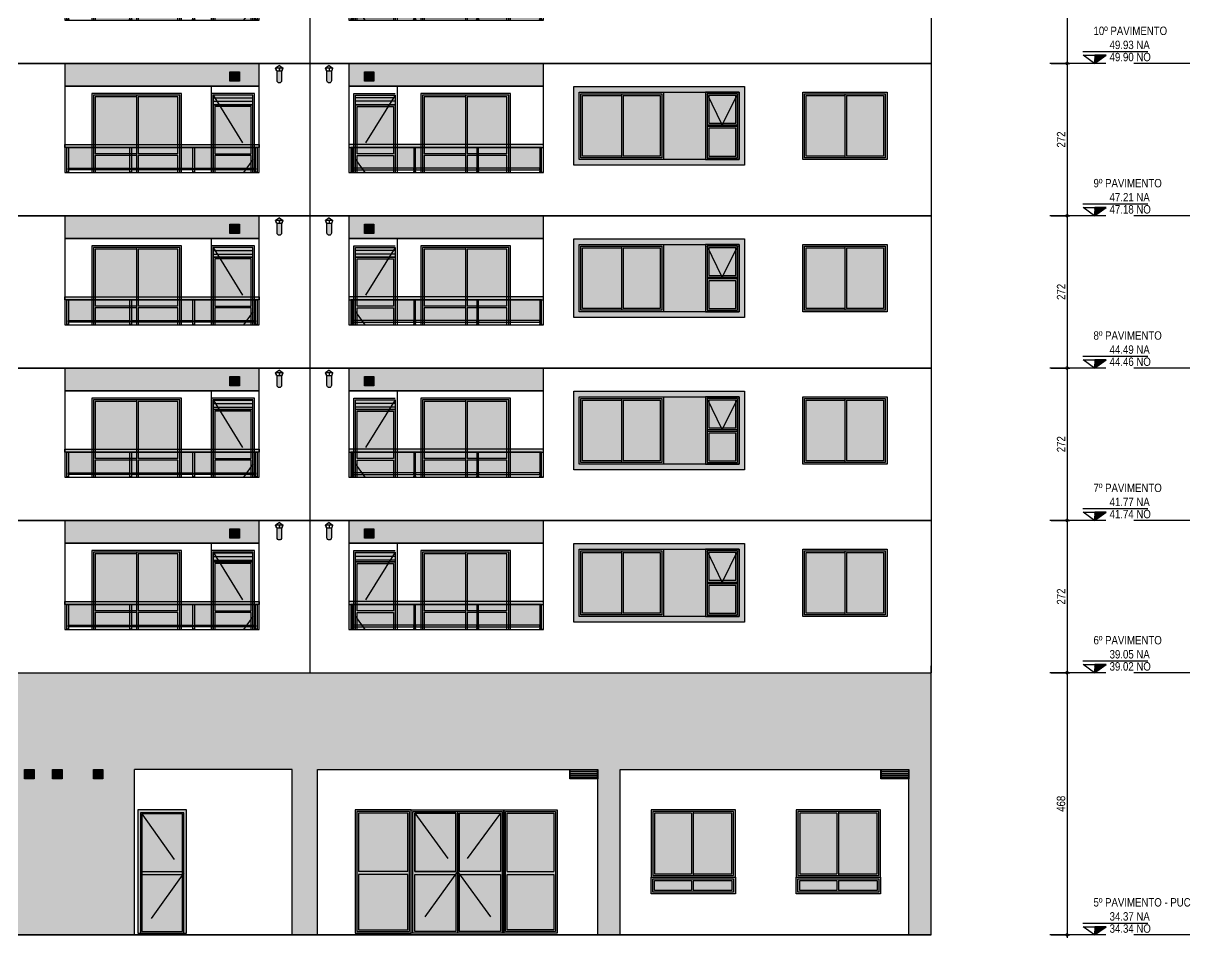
# Model space of a CAD drawing. Header units: metres. Extents: x -8678 to -7768, y 20 to 184.
# Drawn here: x -8295.38 to -8274.55, y 34.29 to 50.61 of the extents above; entities that cross this region are included whole.
import ezdxf
from ezdxf.enums import TextEntityAlignment as Align
from ezdxf.xclip import XClip

# ---------------------------------------------------------------- set-up
doc = ezdxf.new("R2010")
doc.units = ezdxf.units.M
doc.header["$XCLIPFRAME"] = 0
doc.linetypes.add('CTE ELEV$0$DASHEDX2', pattern=[1.5, 1, -0.5])
for name, color, linetype in [('ARQ-DIM EMBASAM', 2, 'Continuous'), ('CTE ELEV$0$ARQ- FRISO', 7, 'Continuous'), ('CTE ELEV$0$ARQ-AUX', 7, 'Continuous'), ('CTE ELEV$0$ARQ-AUX1', 1, 'Continuous'), ('CTE ELEV$0$ARQ-AUX2', 2, 'Continuous'), ('CTE ELEV$0$ARQ-AUX3', 3, 'Continuous'), ('CTE ELEV$0$ARQ-AUX4', 6, 'Continuous'), ('CTE ELEV$0$ARQ-CAX', 1, 'Continuous'), ('CTE ELEV$0$ARQ-DIM', 2, 'Continuous'), ('CTE ELEV$0$ARQ-PRJ', 7, 'CTE ELEV$0$DASHEDX2'), ('CTE ELEV$0$ARQ-SIM', 1, 'Continuous')]:
    doc.layers.add(name, color=color, linetype=linetype)
for name, color, linetype, true_color in [('CTE ELEV$0$COR CASTANHA', 7, 'Continuous', 0x92725d), ('CTE ELEV$0$COR CINZA FECHADO', 7, 'Continuous', 0x56534e), ('CTE ELEV$0$COR-CAIX', 7, 'Continuous', 0x45494e)]:
    doc.layers.add(name, color=color, linetype=linetype, true_color=true_color)
doc.styles.add('CTE ELEV$0$Adesa', font='ARIALN.TTF')
doc.dimstyles.new('CTE ELEV$0$ADESA 1-0050', dxfattribs={"dimtxt": 0.1, "dimasz": 0.1, "dimexe": 0.05, "dimexo": 0.05, "dimgap": 0.03, "dimtad": 1, "dimdec": 1, "dimlfac": 100, "dimzin": 12, "dimtxsty": 'CTE ELEV$0$Adesa', "dimblk": 'CTE ELEV$0$_DotSmall', "dimcen": 1, "dimdle": 0.05, "dimclrd": 1, "dimclre": 1, "dimclrt": 256, "dimazin": 3, "dimtm": 1e-09, "dimtfac": 1, "dimtdec": 1, "dimtmove": 1, "dimatfit": 0, "dimldrblk": 'CTE ELEV$0$_DotSmall', "dimfxl": 0.8, "dimtvp": 2, "dimtolj": 1, "dimtzin": 0, "dimarcsym": 0})

# ---------------------------------------------------------------- blocks, each defined once
blk = doc.blocks.new('CTE ELEV$0$V P DPL 160x220')
at = {"layer": 'CTE ELEV$0$COR CINZA FECHADO', "transparency": 33554687}
h = blk.add_hatch(color=256, dxfattribs=at)
h.dxf.hatch_style = 1
h.paths.add_polyline_path([(0, 2.2), (1.65, 2.2), (1.65, 0), (0, 0)])
h = blk.add_hatch(color=256, dxfattribs=at)
h.dxf.hatch_style = 1
h.paths.add_polyline_path([(0.861, 1.05), (0.855, 1.05), (0.855, 0.03), (1.59, 0.03), (1.59, 0.041)], flags=0)
h.paths.add_polyline_path([(1.59, 1.05), (0.861, 1.05), (1.59, 0.041)], flags=0)
h.paths.add_polyline_path([(1.62, 2.17), (0.825, 2.17), (0.825, 0), (1.62, 0)])
h.paths.add_polyline_path([(1.59, 1.1), (1.59, 2.14), (0.855, 2.14), (0.855, 1.1)], flags=16)
h.paths.add_polyline_path([(1.59, 1.05), (1.59, 0.03), (0.855, 0.03), (0.855, 1.05)], flags=16)
h.paths.add_polyline_path([(0.825, 2.17), (0.03, 2.17), (0.03, 0), (0.825, 0), (0.825, 1.099), (0.824, 1.1), (0.825, 1.101)])
h.paths.add_polyline_path([(0.795, 2.14), (0.06, 2.14), (0.06, 1.1), (0.795, 1.1)], flags=16)
h.paths.add_polyline_path([(0.795, 1.05), (0.795, 0.03), (0.795, 0.03), (0.06, 0.03), (0.06, 1.05)], flags=16)
h = blk.add_hatch(color=254, dxfattribs=at)
h.dxf.hatch_style = 1
h.paths.add_polyline_path([(0.06, 1.1), (0.795, 1.1), (0.795, 2.14), (0.06, 2.14)])
h.paths.add_polyline_path([(0.855, 2.14), (1.59, 2.14), (1.59, 1.1), (0.855, 1.1)])
edge = h.paths.add_edge_path()
edge.add_line((0.795, 1.05), (0.795, 0.03))
edge.add_line((0.855, 1.05), (0.855, 0.03))
h = blk.add_hatch(color=254, dxfattribs=at)
h.dxf.hatch_style = 1
h.paths.add_polyline_path([(0.788, 1.05), (0.06, 1.05), (0.06, 0.042)])
h.paths.add_polyline_path([(0.795, 1.05), (0.788, 1.05), (0.06, 0.042), (0.06, 0.03), (0.795, 0.03)])
h.paths.add_polyline_path([(0.861, 1.05), (0.855, 1.05), (0.855, 0.03), (1.59, 0.03), (1.59, 0.041)])
h.paths.add_polyline_path([(1.59, 1.05), (0.861, 1.05), (1.59, 0.041)], flags=17)
blk.add_line((0.795, 1.1), (0.06, 1.1, 0))
at = {"flags": 128}
for points in [[(0, 2.2), (1.65, 2.2), (1.65, 0), (0, 0), (0, 2.2)], [(0.06, 1.1), (0.06, 2.14), (0.782, 2.14)], [(0.795, 2.14), (0.795, 1.1)], [(0.825, 2.17), (0.825, 0)], [(0.855, 2.14), (1.59, 2.14), (1.59, 1.1)], [(0.855, 2.14), (0.855, 1.1)], [(0.795, 0.03), (0.06, 0.03), (0.06, 1.05)], [(0.795, 1.05), (0.795, 0.03)], [(1.59, 1.05), (1.59, 0.03), (0.855, 0.03)], [(0.855, 1.05), (0.855, 0.03)]]:
    blk.add_lwpolyline(points, dxfattribs=at)
blk.add_lwpolyline([(0.03, 2.17), (1.62, 2.17), (1.62, 0), (0.03, 0)], close=True, dxfattribs=at)
at = {"lineweight": -2}
for points in [[(0.06, 1.1), (0.795, 1.1), (0.795, 2.14), (0.06, 2.14)], [(0.855, 2.14), (1.59, 2.14), (1.59, 1.1), (0.855, 1.1)], [(0.795, 0.03), (0.06, 0.03), (0.06, 1.05), (0.795, 1.05)], [(0.855, 1.05), (1.59, 1.05), (1.59, 0.03), (0.855, 0.03)]]:
    blk.add_lwpolyline(points, close=True, dxfattribs=at)
at = {"layer": 'CTE ELEV$0$ARQ-PRJ'}
for points in [[(0.06, 2.14), (0.824, 1.1), (0.03, 0)], [(1.59, 2.14), (0.824, 1.1), (1.62, 0)]]:
    blk.add_lwpolyline(points, dxfattribs=at)
blk = doc.blocks.new('*U509')
at = {"layer": 'CTE ELEV$0$COR-CAIX', "transparency": 33554687}
h = blk.add_hatch(color=256, dxfattribs=at)
h.dxf.hatch_style = 1
h.paths.add_polyline_path([(0, 2.2), (0.95, 2.2), (0.95, 0), (0, 0)])
h = blk.add_hatch(color=254, dxfattribs=at)
h.dxf.hatch_style = 1
h.paths.add_polyline_path([(0.06, 1.1), (0.89, 1.1), (0.89, 2.14), (0.06, 2.14)])
h.paths.add_polyline_path([(0.06, 0.06), (0.89, 0.06), (0.89, 1.05), (0.06, 1.05)])
for points in [[(0, 2.2), (0.95, 2.2), (0.95, 0), (0, 0)], [(0.03, 2.17), (0.92, 2.17), (0.92, 0.03), (0.03, 0.03)]]:
    blk.add_lwpolyline(points, close=True)
for points in [[(0.06, 1.1), (0.06, 2.14), (0.89, 2.14), (0.89, 1.1)], [(0.06, 1.1), (0.89, 1.1)], [(0.89, 1.05), (0.89, 0.06), (0.06, 0.06), (0.06, 1.05)], [(0.06, 1.05), (0.89, 1.05)]]:
    blk.add_lwpolyline(points)
blk = doc.blocks.new('*U510')
at = {"layer": 'CTE ELEV$0$COR-CAIX', "transparency": 33554687}
h = blk.add_hatch(color=256, dxfattribs=at)
h.dxf.hatch_style = 1
h.paths.add_polyline_path([(0, 2.2), (1, 2.2), (1, 0), (0, 0)])
h = blk.add_hatch(color=254, dxfattribs=at)
h.dxf.hatch_style = 1
h.paths.add_polyline_path([(0.06, 1.1), (0.94, 1.1), (0.94, 2.14), (0.06, 2.14)])
h.paths.add_polyline_path([(0.06, 0.06), (0.94, 0.06), (0.94, 1.05), (0.06, 1.05)])
for points in [[(0, 2.2), (1, 2.2), (1, 0), (0, 0)], [(0.03, 2.17), (0.97, 2.17), (0.97, 0.03), (0.03, 0.03)]]:
    blk.add_lwpolyline(points, close=True)
for points in [[(0.06, 1.1), (0.06, 2.14), (0.94, 2.14), (0.94, 1.1)], [(0.06, 1.1), (0.94, 1.1)], [(0.94, 1.05), (0.94, 0.06), (0.06, 0.06), (0.06, 1.05)], [(0.06, 1.05), (0.94, 1.05)]]:
    blk.add_lwpolyline(points)
blk = doc.blocks.new('CTE ELEV$0$V J 150x120')
at = {"layer": 'CTE ELEV$0$COR-CAIX'}
h = blk.add_hatch(color=256, dxfattribs=at)
h.dxf.hatch_style = 1
h.paths.add_polyline_path([(1.5, 1.2), (0, 1.2), (0, 0), (1.5, 0)])
h = blk.add_hatch(color=254, dxfattribs=at)
h.dxf.hatch_style = 1
h.paths.add_polyline_path([(0.72, 1.14), (0.06, 1.14), (0.06, 0.06), (0.72, 0.06)])
h.paths.add_polyline_path([(0.75, 0.06), (1.44, 0.06), (1.44, 1.14), (0.75, 1.14)])
for points in [[(1.5, 1.2), (0, 1.2), (0, 0), (1.5, 0)], [(1.47, 1.17), (0.03, 1.17), (0.03, 0.03), (1.47, 0.03)]]:
    blk.add_lwpolyline(points, close=True)
for points in [[(0.72, 1.14), (0.06, 1.14), (0.06, 0.06), (0.72, 0.06)], [(0.72, 1.14), (0.72, 0.06)], [(0.75, 1.17), (0.75, 0.03)], [(0.75, 0.06), (1.44, 0.06), (1.44, 1.14), (0.75, 1.14)]]:
    blk.add_lwpolyline(points)
blk = doc.blocks.new('CTE ELEV$0$V P ALUM')
at = {"layer": 'CTE ELEV$0$COR-CAIX', "transparency": 33554687}
h = blk.add_hatch(color=256, dxfattribs=at)
h.dxf.hatch_style = 1
h.paths.add_polyline_path([(0.87, 2.2), (0, 2.2), (0, 0), (0.87, 0)])
h = blk.add_hatch(color=254, dxfattribs=at)
h.dxf.hatch_style = 1
h.paths.add_polyline_path([(0.8, 2.13), (0.07, 2.13), (0.8, 1.103)], flags=17)
h.paths.add_polyline_path([(0.07, 2.13), (0.07, 1.1), (0.8, 1.1), (0.8, 1.103)])
h.paths.add_polyline_path([(0.8, 1.047), (0.8, 1.05), (0.07, 1.05), (0.07, 0.03), (0.071, 0.03)])
h.paths.add_polyline_path([(0.8, 1.047), (0.071, 0.03), (0.8, 0.03)], flags=17)
for points in [[(0.87, 2.2), (0, 2.2), (0, 0), (0.87, 0)], [(0.8, 0.03), (0.8, 2.13), (0.07, 2.13), (0.07, 0.03)]]:
    blk.add_lwpolyline(points, close=True)
for points in [[(0.82, 0), (0.82, 2.15), (0.05, 2.15), (0.05, 0)], [(0.07, 1.1), (0.8, 1.1)], [(0.07, 1.05), (0.8, 1.05)]]:
    blk.add_lwpolyline(points)
at = {"layer": 'CTE ELEV$0$ARQ-AUX'}
blk.add_lwpolyline([(0.87, 0), (0.87, 2.2), (0, 2.2), (0, 0)], close=True, dxfattribs=at)
at = {"layer": 'CTE ELEV$0$ARQ-PRJ'}
blk.add_lwpolyline([(0.07, 2.13), (0.82, 1.075), (0.05, 0)], dxfattribs=at)
blk = doc.blocks.new('CTE ELEV$0$ELEV 3 PUC')
at = {"layer": 'CTE ELEV$0$COR-CAIX'}
h = blk.add_hatch(color=256, dxfattribs=at)
h.dxf.hatch_style = 1
h.paths.add_polyline_path([(53.154, 1.03), (54.654, 1.03), (54.654, 0.73), (53.154, 0.73)])
h = blk.add_hatch(color=254, dxfattribs=at)
h.dxf.hatch_style = 1
h.paths.add_polyline_path([(53.874, 0.79), (53.874, 0.97), (53.214, 0.97), (53.214, 0.79)])
h.paths.add_polyline_path([(54.594, 0.79), (54.594, 0.97), (53.904, 0.97), (53.904, 0.79)])
h = blk.add_hatch(color=256, dxfattribs=at)
h.dxf.hatch_style = 1
h.paths.add_polyline_path([(55.742, 1.03), (57.242, 1.03), (57.242, 0.73), (55.742, 0.73)])
h = blk.add_hatch(color=254, dxfattribs=at)
h.dxf.hatch_style = 1
h.paths.add_polyline_path([(56.462, 0.79), (56.462, 0.97), (55.802, 0.97), (55.802, 0.79)])
h.paths.add_polyline_path([(57.182, 0.79), (57.182, 0.97), (56.492, 0.97), (56.492, 0.79)])
at = {"layer": 'CTE ELEV$0$ARQ-AUX3'}
for p, q in [((58.15, 2.955, 0), (58.15, 4.805, 0)), ((58.15, 0), (58.15, 4.68)), ((43.937, 0, 0), (43.937, 2.955, 0)), ((46.748, 0, 0), (46.748, 2.955, 0)), ((47.198, 0, 0), (47.198, 2.955, 0)), ((47.198, 2.955, 0), (52.198, 2.955, 0)), ((52.198, 0, 0), (52.198, 2.955, 0)), ((52.598, 0, 0), (52.598, 2.955, 0)), ((52.598, 2.955, 0), (57.752, 2.955, 0)), ((57.752, 0, 0), (57.752, 2.955, 0)), ((58.149, 2.955, 0), (58.15, 2.955, 0))]:
    blk.add_line(p, q, dxfattribs=at)
at = {"layer": 'CTE ELEV$0$ARQ-AUX3', "elevation": 0}
blk.add_lwpolyline([(46.748, 2.955), (43.937, 2.955)], dxfattribs=at)
at = {"layer": 'CTE ELEV$0$ARQ-CAX'}
for points in [[(53.154, 1.03), (54.654, 1.03), (54.654, 0.73), (53.154, 0.73)], [(53.184, 1), (54.624, 1), (54.624, 0.76), (53.184, 0.76)], [(55.742, 1.03), (57.242, 1.03), (57.242, 0.73), (55.742, 0.73)], [(55.772, 1), (57.212, 1), (57.212, 0.76), (55.772, 0.76)]]:
    blk.add_lwpolyline(points, close=True, dxfattribs=at)
for points in [[(53.874, 0.79), (53.214, 0.79), (53.214, 0.97), (53.874, 0.97)], [(53.874, 0.97), (53.874, 0.79)], [(53.904, 0.97), (54.594, 0.97), (54.594, 0.79), (53.904, 0.79)], [(53.904, 0.97), (53.904, 0.79)], [(56.462, 0.79), (55.802, 0.79), (55.802, 0.97), (56.462, 0.97)], [(56.462, 0.97), (56.462, 0.79)], [(56.492, 0.97), (57.182, 0.97), (57.182, 0.79), (56.492, 0.79)], [(56.492, 0.97), (56.492, 0.79)]]:
    blk.add_lwpolyline(points, dxfattribs=at)
at = {"layer": 'Defpoints', "elevation": 0}
blk.add_lwpolyline([(0, 4.68), (58.15, 4.68)], dxfattribs=at)
at = {"layer": 'Defpoints'}
blk.add_lwpolyline([(58.15, 0), (0, 0)], dxfattribs=at)
at = {"layer": 'CTE ELEV$0$ARQ-CAX'}
for name, p in [('CTE ELEV$0$V P ALUM', (43.992, 0.03)), ('CTE ELEV$0$V P DPL 160x220', (48.873, 0.03, 0)), ('*U509', (50.523, 0.03, 0)), ('CTE ELEV$0$V J 150x120', (53.154, 1.03)), ('CTE ELEV$0$V J 150x120', (55.742, 1.03))]:
    blk.add_blockref(name, p, dxfattribs=at)
at = {"layer": 'CTE ELEV$0$ARQ-CAX', "xscale": -1}
blk.add_blockref('*U510', (48.873, 0.03, 0), dxfattribs=at)
blk = doc.blocks.new('CTE ELEV$0$V P 160x220')
at = {"layer": 'CTE ELEV$0$COR-CAIX'}
h = blk.add_hatch(color=256, dxfattribs=at)
h.dxf.hatch_style = 1
h.paths.add_polyline_path([(0, 2.175), (1.6, 2.175), (1.6, 0), (0, 0)])
h = blk.add_hatch(color=254, dxfattribs=at)
h.dxf.hatch_style = 1
h.paths.add_polyline_path([(0.77, 2.115), (0.06, 2.115), (0.06, 1.1), (0.77, 1.1)])
h.paths.add_polyline_path([(1.54, 2.115), (0.8, 2.115), (0.8, 1.1), (1.54, 1.1)])
h.paths.add_polyline_path([(1.54, 1.07), (0.8, 1.07), (0.8, 0.06), (1.54, 0.06)])
h.paths.add_polyline_path([(0.77, 1.07), (0.06, 1.07), (0.06, 0.06), (0.77, 0.06)])
at = {"layer": 'CTE ELEV$0$ARQ-CAX'}
for p, q in [((0.06, 1.1), (0.77, 1.1)), ((0.06, 1.07), (0.77, 1.07)), ((0.8, 1.1), (1.54, 1.1)), ((0.8, 1.07), (1.54, 1.07))]:
    blk.add_line(p, q, dxfattribs=at)
for points in [[(0, 2.175), (1.6, 2.175), (1.6, 0), (0, 0)], [(0.03, 2.145), (1.57, 2.145), (1.57, 0.03), (0.03, 0.03)]]:
    blk.add_lwpolyline(points, close=True, dxfattribs=at)
for points in [[(0.06, 1.1), (0.06, 2.115), (0.77, 2.115)], [(0.77, 2.115), (0.77, 1.1)], [(0.8, 2.145), (0.8, 0.03)], [(0.8, 2.115), (1.54, 2.115), (1.54, 1.1)], [(0.77, 0.06), (0.06, 0.06), (0.06, 1.07)], [(0.77, 1.07), (0.77, 0.06)], [(1.54, 1.07), (1.54, 0.06), (0.8, 0.06)]]:
    blk.add_lwpolyline(points, dxfattribs=at)
blk = doc.blocks.new('CTE ELEV$0$V P 80x220')
at = {"layer": 'CTE ELEV$0$ARQ-CAX'}
h = blk.add_hatch(dxfattribs=at)
h.set_pattern_fill('LINE', scale=0.02)
h.set_pattern_definition([(0, (0.74004, 2.16916), (0, 0.0635), [])])
h.paths.add_polyline_path([(0.74, 2.145), (0.03, 2.145), (0.03, 2), (0.74, 2)])
h.paths.add_polyline_path([(0.71, 0.2), (0.06, 0.2), (0.06, 0.03), (0.71, 0.03)])
at = {"layer": 'CTE ELEV$0$COR-CAIX'}
h = blk.add_hatch(color=256, dxfattribs=at)
h.dxf.hatch_style = 1
h.paths.add_polyline_path([(0.77, 0), (0.77, 2.175), (0, 2.175), (0, 0)])
h = blk.add_hatch(color=254, dxfattribs=at)
h.dxf.hatch_style = 1
h.paths.add_polyline_path([(0.71, 1.945), (0.154, 1.945), (0.678, 1.1), (0.71, 1.1)])
h.paths.add_polyline_path([(0.154, 1.945), (0.06, 1.945), (0.06, 1.1), (0.678, 1.1)])
h.paths.add_polyline_path([(0.71, 0.958), (0.71, 1.048), (0.697, 1.07), (0.06, 1.07), (0.06, 0.23), (0.193, 0.23)])
h.paths.add_polyline_path([(0.71, 0.958), (0.193, 0.23), (0.71, 0.23)], flags=17)
at = {"layer": 'CTE ELEV$0$ARQ-CAX'}
for points in [[(0.77, 0), (0.77, 2.175), (0, 2.175), (0, 0)], [(0.74, 2.145), (0.03, 2.145), (0.03, 1.975), (0.74, 1.975)]]:
    blk.add_lwpolyline(points, close=True, dxfattribs=at)
for points in [[(0.74, 0), (0.74, 1.975), (0.03, 1.975), (0.03, 0)], [(0.71, 1.1), (0.71, 1.945), (0.06, 1.945), (0.06, 1.1)], [(0.06, 1.1), (0.71, 1.1)], [(0.06, 1.07), (0.06, 0)], [(0.71, 1.07), (0.06, 1.07)], [(0.71, 0), (0.71, 1.07)], [(0.71, 0.23), (0.06, 0.23)], [(0.06, 0.2), (0.71, 0.2)], [(0.06, 0.03), (0.71, 0.03)], [(0, 0), (0.77, 0)]]:
    blk.add_lwpolyline(points, dxfattribs=at)
at = {"layer": 'CTE ELEV$0$ARQ-PRJ'}
blk.add_lwpolyline([(0.03, 2.145), (0.74, 1), (0.03, 0)], dxfattribs=at)
blk = doc.blocks.new('CTE ELEV$0$V J 80x60')
at = {"layer": 'CTE ELEV$0$COR-CAIX'}
h = blk.add_hatch(color=256, dxfattribs=at)
h.dxf.hatch_style = 1
h.paths.add_polyline_path([(0, 1.2), (0.6, 1.2), (0.6, 0), (0, 0)])
h = blk.add_hatch(color=254, dxfattribs=at)
h.dxf.hatch_style = 1
h.paths.add_polyline_path([(0.54, 0.555), (0.06, 0.555), (0.06, 0.06), (0.54, 0.06)])
h.paths.add_polyline_path([(0.06, 1.108), (0.06, 0.645), (0.285, 0.645)], flags=17)
h.paths.add_polyline_path([(0.54, 1.108), (0.54, 1.14), (0.06, 1.14), (0.06, 1.108), (0.285, 0.645), (0.315, 0.645)])
h.paths.add_polyline_path([(0.54, 1.108), (0.315, 0.645), (0.54, 0.645)], flags=17)
at = {"layer": 'CTE ELEV$0$ARQ-CAX', "flags": 128}
for points in [[(0, 1.2), (0.6, 1.2), (0.6, 0), (0, 0)], [(0.03, 1.17), (0.57, 1.17), (0.57, 0.615), (0.03, 0.615)], [(0.03, 1.17), (0.57, 1.17), (0.57, 0.03), (0.03, 0.03)], [(0.06, 1.14), (0.54, 1.14), (0.54, 0.645), (0.06, 0.645)], [(0.03, 0.585), (0.57, 0.585), (0.57, 0.03), (0.03, 0.03)], [(0.06, 0.555), (0.54, 0.555), (0.54, 0.06), (0.06, 0.06)]]:
    blk.add_lwpolyline(points, close=True, dxfattribs=at)
at = {"layer": 'CTE ELEV$0$ARQ-PRJ'}
blk.add_lwpolyline([(0.03, 1.17), (0.3, 0.615), (0.57, 1.17)], dxfattribs=at)
blk = doc.blocks.new('CTE ELEV$0$v grd 3.47')
at = {"layer": 'CTE ELEV$0$COR-CAIX'}
h = blk.add_hatch(color=256, dxfattribs=at)
h.dxf.hatch_style = 1
h.paths.add_polyline_path([(-3.47, 0.45), (0, 0.45), (0, 0.5), (-3.47, 0.5)])
h.paths.add_polyline_path([(-3.405, 0.45), (-3.435, 0.45), (-3.435, 0.01), (-3.405, 0.01)])
h.paths.add_polyline_path([(-2.322, 0.01), (-2.272, 0.01), (-2.272, 0), (-2.322, 0)])
h.paths.add_polyline_path([(-1.198, 0.01), (-1.148, 0.01), (-1.148, 0), (-1.198, 0)])
h.paths.add_polyline_path([(-1.158, 0.08), (-0.065, 0.08), (-0.065, 0.05), (-1.158, 0.05)])
h.paths.add_polyline_path([(-2.282, 0.08), (-1.188, 0.08), (-1.188, 0.05), (-2.282, 0.05)])
h.paths.add_polyline_path([(-1.188, 0.45), (-1.158, 0.45), (-1.158, 0.01), (-1.188, 0.01)])
h.paths.add_polyline_path([(-2.312, 0.45), (-2.282, 0.45), (-2.282, 0.01), (-2.312, 0.01)])
h.paths.add_polyline_path([(-3.405, 0.08), (-2.312, 0.08), (-2.312, 0.05), (-3.405, 0.05)])
h.paths.add_polyline_path([(-3.445, 0.01), (-3.395, 0.01), (-3.395, 0), (-3.445, 0)])
h.paths.add_polyline_path([(-0.075, 0.01), (-0.025, 0.01), (-0.025, 0), (-0.075, 0)])
h.paths.add_polyline_path([(-0.065, 0.45), (-0.035, 0.45), (-0.035, 0.01), (-0.065, 0.01)])
at = {"layer": 'CTE ELEV$0$COR-CAIX', "transparency": 33554610}
h = blk.add_hatch(color=254, dxfattribs=at)
h.dxf.hatch_style = 1
h.paths.add_polyline_path([(-2.312, 0.08), (-2.312, 0.45), (-3.405, 0.45), (-3.405, 0.08)])
h.paths.add_polyline_path([(-1.188, 0.08), (-1.188, 0.45), (-2.282, 0.45), (-2.282, 0.08)])
h.paths.add_polyline_path([(-1.158, 0.08), (-0.065, 0.08), (-0.065, 0.45), (-1.158, 0.45)])
at = {"ltscale": 0.05}
blk.add_lwpolyline([(0, 0.5), (0, 0.45), (-3.47, 0.45), (-3.47, 0.5)], close=True, dxfattribs=at)
for points in [[(-3.435, 0.45), (-3.405, 0.45), (-3.405, 0.01), (-3.435, 0.01)], [(-2.312, 0.45), (-2.282, 0.45), (-2.282, 0.01), (-2.312, 0.01)], [(-1.188, 0.45), (-1.158, 0.45), (-1.158, 0.01), (-1.188, 0.01)], [(-0.065, 0.45), (-0.035, 0.45), (-0.035, 0.01), (-0.065, 0.01)], [(-3.445, 0.01), (-3.395, 0.01), (-3.395, 0), (-3.445, 0)], [(-3.405, 0.08), (-2.312, 0.08), (-2.312, 0.05), (-3.405, 0.05)], [(-2.322, 0.01), (-2.272, 0.01), (-2.272, 0), (-2.322, 0)], [(-2.282, 0.08), (-1.188, 0.08), (-1.188, 0.05), (-2.282, 0.05)], [(-1.198, 0.01), (-1.148, 0.01), (-1.148, 0), (-1.198, 0)], [(-1.158, 0.08), (-0.065, 0.08), (-0.065, 0.05), (-1.158, 0.05)], [(-0.075, 0.01), (-0.025, 0.01), (-0.025, 0), (-0.075, 0)]]:
    blk.add_lwpolyline(points, close=True)
blk.add_lwpolyline([(-3.42, 0.45), (-0.05, 0.45)])
blk = doc.blocks.new('CTE ELEV$0$vp vento kit')
at = {"layer": 'CTE ELEV$0$ARQ-CAX', "transparency": 33554687}
h = blk.add_hatch(dxfattribs=at)
h.set_pattern_fill('LINE', scale=0.01)
h.set_pattern_definition([(0, (8794.04869, -68.72711), (0, 0.03175), [])])
h.paths.add_polyline_path([(-0.16, 0.16), (-0.01, 0.16), (-0.01, 0.01), (-0.16, 0.01)])
at = {"layer": 'CTE ELEV$0$COR-CAIX', "transparency": 33554687}
h = blk.add_hatch(color=256, dxfattribs=at)
h.dxf.hatch_style = 1
h.paths.add_polyline_path([(-0.17, 0.17), (0, 0.17), (0, 0), (-0.17, 0)])
at = {"layer": 'CTE ELEV$0$ARQ-CAX'}
for points in [[(-0.17, 0.17), (0, 0.17), (0, 0), (-0.17, 0)], [(-0.16, 0.16), (-0.01, 0.16), (-0.01, 0.01), (-0.16, 0.01)]]:
    blk.add_lwpolyline(points, close=True, dxfattribs=at)
blk = doc.blocks.new('CTE ELEV$0$V FR CHAPEU CHINES')
at = {"layer": 'CTE ELEV$0$ARQ-AUX'}
h = blk.add_hatch(color=8, dxfattribs=at)
h.dxf.hatch_style = 1
h.paths.add_polyline_path([(-0.01, 0.262), (-0.077, 0.212), (0.057, 0.212)])
h.paths.add_polyline_path([(0.03, 0.167), (-0.05, 0.167), (-0.05, -0.01, 1), (0.03, -0.01)])
h.paths.add_polyline_path([(-0.007, 0.212), (-0.012, 0.212), (-0.012, 0.167), (-0.007, 0.167)])
h.paths.add_polyline_path([(-0.072, 0.212), (-0.077, 0.212), (-0.06, 0.167), (-0.055, 0.167)])
h.paths.add_polyline_path([(0.057, 0.212), (0.052, 0.212), (0.035, 0.167), (0.04, 0.167)])
at = {"layer": 'CTE ELEV$0$ARQ-CAX'}
for p, q in [((0.04, 0.167), (-0.06, 0.167)), ((-0.05, 0.167), (-0.05, -0.01)), ((0.03, -0.01), (0.03, 0.167))]:
    blk.add_line(p, q, dxfattribs=at)
for points in [[(-0.01, 0.262), (-0.077, 0.212)], [(-0.06, 0.167), (-0.077, 0.212)], [(-0.055, 0.167), (-0.072, 0.212)], [(-0.01, 0.262), (0.057, 0.212)], [(0.035, 0.167), (0.052, 0.212)], [(0.04, 0.167), (0.057, 0.212)]]:
    blk.add_lwpolyline(points, dxfattribs=at)
at = {"layer": 'CTE ELEV$0$ARQ-CAX', "elevation": -0.007}
for points in [[(-0.077, 0.212), (0.057, 0.212)], [(-0.012, 0.212), (-0.012, 0.167)], [(-0.007, 0.212), (-0.007, 0.167)]]:
    blk.add_lwpolyline(points, dxfattribs=at)
at = {"layer": 'CTE ELEV$0$ARQ-CAX'}
blk.add_arc((-0.01, -0.01), 0.04, 180, 0, dxfattribs=at)
blk = doc.blocks.new('CTE ELEV$0$elev 3 tipo')
at = {"layer": 'CTE ELEV$0$COR CASTANHA'}
h = blk.add_hatch(color=256, dxfattribs=at)
h.dxf.hatch_style = 1
h.paths.add_polyline_path([(42.69, 2.315), (46.16, 2.315), (46.16, 2.72), (42.69, 2.72)])
h = blk.add_hatch(color=256, dxfattribs=at)
h.dxf.hatch_style = 1
h.paths.add_polyline_path([(47.76, 2.315), (51.23, 2.315), (51.23, 2.72), (47.76, 2.72)])
at = {"layer": 'CTE ELEV$0$COR CINZA FECHADO'}
h = blk.add_hatch(color=256, dxfattribs=at)
h.dxf.hatch_style = 1
h.paths.add_polyline_path([(54.82, 2.305), (51.77, 2.305), (51.77, 0.905), (54.82, 0.905)])
h.paths.add_polyline_path([(51.87, 1.005), (51.87, 2.205), (53.37, 2.205), (54.72, 2.205), (54.72, 1.005), (54.12, 1.005)], flags=16)
h.paths.add_polyline_path([(53.34, 1.035), (51.9, 1.035), (51.9, 2.175), (53.34, 2.175)], flags=0)
h.paths.add_polyline_path([(53.31, 1.065), (52.65, 1.065), (52.65, 2.145), (53.31, 2.145)], flags=0)
h.paths.add_polyline_path([(54.15, 1.035), (54.15, 1.59), (54.15, 2.175), (54.69, 2.175), (54.69, 1.035)], flags=0)
h.paths.add_polyline_path([(54.18, 1.065), (54.18, 1.56), (54.66, 1.56), (54.66, 1.065)], flags=0)
h.paths.add_polyline_path([(54.15, 1.62), (54.15, 2.175), (54.69, 2.175), (54.69, 1.62)], flags=0)
h.paths.add_polyline_path([(54.18, 1.65), (54.18, 2.145), (54.66, 2.145), (54.66, 1.65), (54.435, 1.65), (54.42, 1.62), (54.406, 1.65)], flags=0)
h.paths.add_polyline_path([(52.62, 1.065), (51.93, 1.065), (51.93, 2.145), (52.62, 2.145)], flags=0)
h = blk.add_hatch(color=256, dxfattribs=at)
h.dxf.hatch_style = 1
h.paths.add_polyline_path([(54.12, 2.205), (53.37, 2.205), (53.37, 1.005), (54.12, 1.005)])
at = {"layer": 'CTE ELEV$0$ARQ- FRISO'}
for points in [[(58.15, 2.72), (0, 2.72)], [(0, 0), (58.15, 0)]]:
    blk.add_lwpolyline(points, dxfattribs=at)
at = {"layer": 'CTE ELEV$0$ARQ-AUX1'}
for p, q in [((45.3, 2.315, 0), (45.3, 0.77, 0)), ((48.62, 2.315, 0), (48.62, 0.77, 0))]:
    blk.add_line(p, q, dxfattribs=at)
at = {"layer": 'CTE ELEV$0$ARQ-AUX2'}
blk.add_line((58.15, 2.72), (58.15, 0), dxfattribs=at)
at = {"layer": 'CTE ELEV$0$ARQ-AUX2', "elevation": 0}
blk.add_lwpolyline([(51.23, 2.315), (47.76, 2.315), (47.76, 0.77), (51.23, 0.77)], close=True, dxfattribs=at)
at = {"layer": 'CTE ELEV$0$ARQ-AUX3'}
blk.add_line((47.06, 2.72), (47.06, 0), dxfattribs=at)
at = {"layer": 'CTE ELEV$0$ARQ-AUX3', "elevation": 0}
blk.add_lwpolyline([(46.16, 2.315), (42.69, 2.315), (42.69, 0.77), (46.16, 0.77)], close=True, dxfattribs=at)
at = {"layer": 'CTE ELEV$0$COR CASTANHA', "elevation": 0}
for points in [[(42.69, 2.315), (46.16, 2.315), (46.16, 2.72), (42.69, 2.72)], [(47.76, 2.315), (51.23, 2.315), (51.23, 2.72), (47.76, 2.72)]]:
    blk.add_lwpolyline(points, close=True, dxfattribs=at)
at = {"layer": 'CTE ELEV$0$COR CINZA FECHADO', "elevation": 0}
for points in [[(51.77, 2.305), (54.82, 2.305), (54.82, 0.905), (51.77, 0.905)], [(51.87, 2.205), (54.72, 2.205), (54.72, 1.005), (51.87, 1.005)]]:
    blk.add_lwpolyline(points, close=True, dxfattribs=at)
at = {"layer": 'CTE ELEV$0$ARQ-AUX1', "xscale": -1}
for p in [(46.509, 2.42, 0), (47.398, 2.42, 0)]:
    blk.add_blockref('CTE ELEV$0$V FR CHAPEU CHINES', p, dxfattribs=at)
at = {"layer": 'CTE ELEV$0$ARQ-AUX2', "xscale": -1}
blk.add_blockref('CTE ELEV$0$v grd 3.47', (47.76, 0.77, 0), dxfattribs=at)
at = {"layer": 'CTE ELEV$0$ARQ-AUX3'}
blk.add_blockref('CTE ELEV$0$v grd 3.47', (46.16, 0.77, 0), dxfattribs=at)
at = {"layer": 'CTE ELEV$0$ARQ-CAX'}
for p in [(45.805, 2.4, 0), (48.205, 2.4, 0)]:
    blk.add_blockref('CTE ELEV$0$vp vento kit', p, dxfattribs=at)
ref = blk.add_blockref('CTE ELEV$0$V P 160x220', (44.77, 0.005, 0), dxfattribs=dict(at, xscale=-1))
XClip(ref).set_block_clipping_path([(0, 0.7650000488), (1.6, 2.2)])
ref = blk.add_blockref('CTE ELEV$0$V P 80x220', (45.305, 0.005, 0), dxfattribs=at)
XClip(ref).set_block_clipping_path([(-0.0295627055, 0.7649492641), (0.8353898896, 2.2434329492)])
ref = blk.add_blockref('CTE ELEV$0$V P 80x220', (48.615, 0.005, 0), dxfattribs=dict(at, xscale=-1))
XClip(ref).set_block_clipping_path([(0.0299984882, 0.7649479396), (0.841517019, 2.2346292478)])
ref = blk.add_blockref('CTE ELEV$0$V P 160x220', (50.64, 0.005, 0), dxfattribs=dict(at, xscale=-1))
XClip(ref).set_block_clipping_path([(0, 0.7650000488), (1.6, 2.2)])
at = {"layer": 'CTE ELEV$0$ARQ-CAX', "xscale": -1}
for name, p in [('CTE ELEV$0$V J 150x120', (53.37, 1.005, 0)), ('CTE ELEV$0$V J 80x60', (54.72, 1.005, 0)), ('CTE ELEV$0$V J 150x120', (57.36, 1.005, 0))]:
    blk.add_blockref(name, p, dxfattribs=at)
blk = doc.blocks.new('*U284')
h = blk.add_hatch()
h.set_pattern_fill('ANSI31', color=1, scale=0.00375, style=0)
h.set_pattern_definition([(45, (18.99673, 94.672672), (-0.0084189901, 0.0084189901), [])])
h.paths.add_polyline_path([(0.206, 0.146), (0.001, 0.146), (0, 0)])
at = {"color": 1}
blk.add_line((-0.213, 0.21), (0.95, 0.21), dxfattribs=at)
for points in [[(-0.205, 0.146), (0.001, 0.146), (0, 0), (-0.205, 0.146)], [(0.207, 0.146), (0.001, 0.146), (0, 0), (0.207, 0.146)]]:
    blk.add_lwpolyline(points, close=True, dxfattribs=at)
at = {"color": 1, "style": 'CTE ELEV$0$Adesa'}
blk.add_attdef('PAVIMENTO_001', (-0.02, 0.506), '', height=0.15, dxfattribs=at)
at = {"color": 3, "style": 'CTE ELEV$0$Adesa'}
blk.add_attdef('NA', text='', height=0.15, dxfattribs=at).set_placement((0.267, 0.21), align=Align.BOTTOM_LEFT)
blk.add_attdef('NO', text='', height=0.15, dxfattribs=at).set_placement((0.267, 0.188), align=Align.TOP_LEFT)
blk = doc.blocks.new('CTE ELEV$0$_DotSmall')
at = {"color": 0, "linetype": 'ByBlock', "const_width": 0.5}
blk.add_lwpolyline([(-0.0625, 0, 1), (0.0625, 0, 1)], format="xyb", close=True, dxfattribs=at)
blk = doc.blocks.new('*D889')
at = {"layer": 'CTE ELEV$0$ARQ-DIM', "color": 1, "lineweight": -2, "transparency": 16777216}
for p, q in [((-8277.038, 39.02), (-8276.704, 39.02)), ((-8276.754, 39.07), (-8276.754, 34.29)), ((-8277.037, 34.34), (-8276.704, 34.34))]:
    blk.add_line(p, q, dxfattribs=at)
at = {"layer": 'Defpoints', "color": 0, "transparency": 16777216}
for p in [(-8277.088, 39.02, 0), (-8277.087, 34.34, 0), (-8276.754, 34.34)]:
    blk.add_point(p, dxfattribs=at)
at = {"layer": 'CTE ELEV$0$ARQ-DIM', "color": 1, "lineweight": -2, "transparency": 16777216, "xscale": 0.1, "yscale": 0.1, "zscale": 0.1}
for p, rotation in [((-8276.754, 39.02), 90), ((-8276.754, 34.34), 270)]:
    blk.add_blockref('CTE ELEV$0$_DotSmall', p, dxfattribs=dict(at, rotation=rotation))
at = {"layer": 'CTE ELEV$0$ARQ-DIM', "transparency": 16777216, "insert": (-8276.861, 36.68), "char_height": 0.1, "attachment_point": 5, "rotation": 90, "style": 'CTE ELEV$0$Adesa'}
blk.add_mtext('\\A1;{\\H1.5x;468}', dxfattribs=at)
blk = doc.blocks.new('*D890')
at = {"layer": 'CTE ELEV$0$ARQ-DIM', "color": 1, "lineweight": -2, "transparency": 16777216}
for p, q in [((-8277.038, 41.74), (-8276.704, 41.74)), ((-8276.754, 41.79), (-8276.754, 38.97)), ((-8277.038, 39.02), (-8276.704, 39.02))]:
    blk.add_line(p, q, dxfattribs=at)
at = {"layer": 'Defpoints', "color": 0, "transparency": 16777216}
for p in [(-8277.088, 41.74), (-8277.088, 39.02), (-8276.754, 39.02)]:
    blk.add_point(p, dxfattribs=at)
at = {"layer": 'CTE ELEV$0$ARQ-DIM', "color": 1, "lineweight": -2, "transparency": 16777216, "xscale": 0.1, "yscale": 0.1, "zscale": 0.1}
for p, rotation in [((-8276.754, 41.74), 90), ((-8276.754, 39.02), 270)]:
    blk.add_blockref('CTE ELEV$0$_DotSmall', p, dxfattribs=dict(at, rotation=rotation))
at = {"layer": 'CTE ELEV$0$ARQ-DIM', "transparency": 16777216, "insert": (-8276.86, 40.38), "char_height": 0.1, "attachment_point": 5, "rotation": 90, "style": 'CTE ELEV$0$Adesa'}
blk.add_mtext('\\A1;{\\H1.5x;272}', dxfattribs=at)
blk = doc.blocks.new('*D891')
at = {"layer": 'CTE ELEV$0$ARQ-DIM', "color": 1, "lineweight": -2, "transparency": 16777216}
for p, q in [((-8277.038, 44.46), (-8276.704, 44.46)), ((-8276.754, 44.51), (-8276.754, 41.69)), ((-8277.038, 41.74), (-8276.704, 41.74))]:
    blk.add_line(p, q, dxfattribs=at)
at = {"layer": 'Defpoints', "color": 0, "transparency": 16777216}
for p in [(-8277.088, 44.46), (-8277.088, 41.74), (-8276.754, 41.74)]:
    blk.add_point(p, dxfattribs=at)
at = {"layer": 'CTE ELEV$0$ARQ-DIM', "color": 1, "lineweight": -2, "transparency": 16777216, "xscale": 0.1, "yscale": 0.1, "zscale": 0.1}
for p, rotation in [((-8276.754, 44.46), 90), ((-8276.754, 41.74), 270)]:
    blk.add_blockref('CTE ELEV$0$_DotSmall', p, dxfattribs=dict(at, rotation=rotation))
at = {"layer": 'CTE ELEV$0$ARQ-DIM', "transparency": 16777216, "insert": (-8276.86, 43.1), "char_height": 0.1, "attachment_point": 5, "rotation": 90, "style": 'CTE ELEV$0$Adesa'}
blk.add_mtext('\\A1;{\\H1.5x;272}', dxfattribs=at)
blk = doc.blocks.new('*D1052')
at = {"layer": 'CTE ELEV$0$ARQ-DIM', "color": 1, "lineweight": -2, "transparency": 16777216}
for p, q in [((-8277.038, 47.18), (-8276.704, 47.18)), ((-8276.754, 47.23), (-8276.754, 44.41)), ((-8277.038, 44.46), (-8276.704, 44.46))]:
    blk.add_line(p, q, dxfattribs=at)
at = {"layer": 'Defpoints', "color": 0, "transparency": 16777216}
for p in [(-8277.088, 47.18), (-8277.088, 44.46), (-8276.754, 44.46)]:
    blk.add_point(p, dxfattribs=at)
at = {"layer": 'CTE ELEV$0$ARQ-DIM', "color": 1, "lineweight": -2, "transparency": 16777216, "xscale": 0.1, "yscale": 0.1, "zscale": 0.1}
for p, rotation in [((-8276.754, 47.18), 90), ((-8276.754, 44.46), 270)]:
    blk.add_blockref('CTE ELEV$0$_DotSmall', p, dxfattribs=dict(at, rotation=rotation))
at = {"layer": 'CTE ELEV$0$ARQ-DIM', "transparency": 16777216, "insert": (-8276.86, 45.82), "char_height": 0.1, "attachment_point": 5, "rotation": 90, "style": 'CTE ELEV$0$Adesa'}
blk.add_mtext('\\A1;{\\H1.5x;272}', dxfattribs=at)
blk = doc.blocks.new('*D1053')
at = {"layer": 'CTE ELEV$0$ARQ-DIM', "color": 1, "lineweight": -2, "transparency": 16777216}
for p, q in [((-8277.038, 49.9), (-8276.704, 49.9)), ((-8276.754, 49.95), (-8276.754, 47.13)), ((-8277.038, 47.18), (-8276.704, 47.18))]:
    blk.add_line(p, q, dxfattribs=at)
at = {"layer": 'Defpoints', "color": 0, "transparency": 16777216}
for p in [(-8277.088, 49.9), (-8277.088, 47.18), (-8276.754, 47.18)]:
    blk.add_point(p, dxfattribs=at)
at = {"layer": 'CTE ELEV$0$ARQ-DIM', "color": 1, "lineweight": -2, "transparency": 16777216, "xscale": 0.1, "yscale": 0.1, "zscale": 0.1}
for p, rotation in [((-8276.754, 49.9), 90), ((-8276.754, 47.18), 270)]:
    blk.add_blockref('CTE ELEV$0$_DotSmall', p, dxfattribs=dict(at, rotation=rotation))
at = {"layer": 'CTE ELEV$0$ARQ-DIM', "transparency": 16777216, "insert": (-8276.86, 48.54), "char_height": 0.1, "attachment_point": 5, "rotation": 90, "style": 'CTE ELEV$0$Adesa'}
blk.add_mtext('\\A1;{\\H1.5x;272}', dxfattribs=at)
blk = doc.blocks.new('*D1054')
at = {"layer": 'CTE ELEV$0$ARQ-DIM', "color": 1, "lineweight": -2, "transparency": 16777216}
for p, q in [((-8277.038, 52.62), (-8276.704, 52.62)), ((-8276.754, 52.67), (-8276.754, 49.85)), ((-8277.038, 49.9), (-8276.704, 49.9))]:
    blk.add_line(p, q, dxfattribs=at)
at = {"layer": 'Defpoints', "color": 0, "transparency": 16777216}
for p in [(-8277.088, 52.62), (-8277.088, 49.9), (-8276.754, 49.9)]:
    blk.add_point(p, dxfattribs=at)
at = {"layer": 'CTE ELEV$0$ARQ-DIM', "color": 1, "lineweight": -2, "transparency": 16777216, "xscale": 0.1, "yscale": 0.1, "zscale": 0.1}
for p, rotation in [((-8276.754, 52.62), 90), ((-8276.754, 49.9), 270)]:
    blk.add_blockref('CTE ELEV$0$_DotSmall', p, dxfattribs=dict(at, rotation=rotation))
at = {"layer": 'CTE ELEV$0$ARQ-DIM', "transparency": 16777216, "insert": (-8276.86, 51.26), "char_height": 0.1, "attachment_point": 5, "rotation": 90, "style": 'CTE ELEV$0$Adesa'}
blk.add_mtext('\\A1;{\\H1.5x;272}', dxfattribs=at)
blk = doc.blocks.new('CTE ELEV$0$vent ac')
at = {"layer": 'CTE ELEV$0$ARQ-CAX', "transparency": 33554687}
h = blk.add_hatch(dxfattribs=at)
h.set_pattern_fill('LINE', scale=0.01)
h.set_pattern_definition([(0, (8794.54869, -68.72711), (0, 0.03175), [])])
h.paths.add_polyline_path([(0.01, 0.16), (0.49, 0.16), (0.49, 0.01), (0.01, 0.01)])
at = {"layer": 'CTE ELEV$0$COR-CAIX', "transparency": 33554687}
h = blk.add_hatch(color=256, dxfattribs=at)
h.dxf.hatch_style = 1
h.paths.add_polyline_path([(0, 0.17), (0.5, 0.17), (0.5, 0), (0, 0)])
at = {"layer": 'CTE ELEV$0$ARQ-CAX'}
for points in [[(0, 0.17), (0.5, 0.17), (0.5, 0), (0, 0)], [(0.01, 0.16), (0.49, 0.16), (0.49, 0.01), (0.01, 0.01)]]:
    blk.add_lwpolyline(points, close=True, dxfattribs=at)
blk = doc.blocks.new('CTE ELEV')
at = {"layer": 'CTE ELEV$0$COR CINZA FECHADO', "transparency": 33554687}
h = blk.add_hatch(color=256, dxfattribs=at)
h.dxf.hatch_style = 1
h.paths.add_polyline_path([(-8305.7515, 39.02), (-8305.7815, 39.02), (-8305.7815, 34.34), (-8305.7515, 34.34)])
h.paths.add_polyline_path([(-8279.1763, 39.02), (-8305.7515, 39.02), (-8305.7515, 34.34), (-8300.2081, 34.34), (-8300.2081, 37.295), (-8295.948, 37.295), (-8295.948, 34.34), (-8293.3897, 34.34), (-8293.3897, 37.295), (-8290.578, 37.295), (-8290.578, 34.34), (-8290.128, 34.34), (-8290.128, 37.295), (-8285.128, 37.295), (-8285.128, 34.34), (-8284.7279, 34.34), (-8284.7279, 37.295), (-8279.5746, 37.295), (-8279.5746, 34.34), (-8279.1763, 34.34)])
h.paths.add_polyline_path([(-8303.1078, 36.57), (-8303.1078, 35.37), (-8304.1078, 35.37), (-8304.1078, 36.57)], flags=16)
h.paths.add_polyline_path([(-8303.1378, 36.54), (-8303.1378, 35.4), (-8304.0778, 35.4), (-8304.0778, 36.54)], flags=0)
h.paths.add_polyline_path([(-8303.1678, 36.51), (-8303.1678, 35.43), (-8304.0478, 35.43), (-8304.0478, 36.51)], flags=0)
at = {"layer": 'CTE ELEV$0$ARQ-AUX3', "elevation": 0}
blk.add_lwpolyline([(-8337.3262, 34.34), (-8279.1758, 34.34)], dxfattribs=at)
at = {"layer": 'CTE ELEV$0$ARQ-PRJ'}
for p, q in [((-8274.5635, 49.9, 0), (-8277.0881, 49.9, 0)), ((-8274.5635, 47.18, 0), (-8277.0881, 47.18, 0)), ((-8274.5635, 44.46, 0), (-8277.0881, 44.46, 0)), ((-8274.5635, 41.74, 0), (-8277.0881, 41.74, 0)), ((-8274.5635, 39.02, 0), (-8277.0881, 39.02, 0)), ((-8274.5635, 34.34, 0), (-8277.0867, 34.34, 0))]:
    blk.add_line(p, q, dxfattribs=at)
for name, p in [('CTE ELEV$0$elev 3 tipo', (-8337.3262, 49.9, 0)), ('CTE ELEV$0$elev 3 tipo', (-8337.3262, 47.18, 0)), ('CTE ELEV$0$elev 3 tipo', (-8337.3262, 44.46, 0)), ('CTE ELEV$0$elev 3 tipo', (-8337.3262, 41.74, 0)), ('CTE ELEV$0$elev 3 tipo', (-8337.3262, 39.02, 0)), ('CTE ELEV$0$ELEV 3 PUC', (-8337.3262, 34.34, 0))]:
    blk.add_blockref(name, p)
at = {"layer": 'CTE ELEV$0$ARQ-AUX4'}
for p in [(-8285.628, 37.125, 0), (-8280.0746, 37.125, 0)]:
    blk.add_blockref('CTE ELEV$0$vent ac', p, dxfattribs=at)
at = {"layer": 'CTE ELEV$0$ARQ-CAX'}
for p in [(-8295.1847, 37.125, 0), (-8294.6847, 37.125, 0), (-8293.9547, 37.125, 0)]:
    blk.add_blockref('CTE ELEV$0$vp vento kit', p, dxfattribs=at)
at = {"layer": 'CTE ELEV$0$ARQ-SIM', "color": 1}
for p, values in [((-8276.2617, 49.9, 0), {'PAVIMENTO_001': '10º PAVIMENTO', 'NA': '49.93 NA', 'NO': '49.90 NO'}), ((-8276.2617, 47.18, 0), {'PAVIMENTO_001': '9º PAVIMENTO', 'NA': '47.21 NA', 'NO': '47.18 NO'}), ((-8276.2617, 44.46, 0), {'PAVIMENTO_001': '8º PAVIMENTO', 'NA': '44.49 NA', 'NO': '44.46 NO'}), ((-8276.2617, 41.74, 0), {'PAVIMENTO_001': '7º PAVIMENTO', 'NA': '41.77 NA', 'NO': '41.74 NO'}), ((-8276.2617, 39.02, 0), {'PAVIMENTO_001': '6º PAVIMENTO', 'NA': '39.05 NA', 'NO': '39.02 NO'}), ((-8276.2617, 34.34, 0), {'PAVIMENTO_001': '5º PAVIMENTO - PUC', 'NA': '34.37 NA', 'NO': '34.34 NO'})]:
    blk.add_blockref('*U284', p, dxfattribs=at).add_auto_attribs(values)
at = {"layer": 'CTE ELEV$0$ARQ-DIM'}
for base, p1, p2, picture, middle in [((-8276.7542, 49.9, 0), (-8277.0881, 52.62, 0), (-8277.0881, 49.9, 0), '*D1054', (-8276.8595, 51.26, 0)), ((-8276.7542, 47.18, 0), (-8277.0881, 49.9, 0), (-8277.0881, 47.18, 0), '*D1053', (-8276.8595, 48.54, 0)), ((-8276.7542, 44.46, 0), (-8277.0881, 47.18, 0), (-8277.0881, 44.46, 0), '*D1052', (-8276.8595, 45.82, 0)), ((-8276.7542, 41.74, 0), (-8277.0881, 44.46, 0), (-8277.0881, 41.74, 0), '*D891', (-8276.8595, 43.1, 0)), ((-8276.7542, 39.02, 0), (-8277.0881, 41.74, 0), (-8277.0881, 39.02, 0), '*D890', (-8276.8595, 40.38, 0)), ((-8276.7542, 34.34), (-8277.0881, 39.02, 0), (-8277.0867, 34.34, 0), '*D889', (-8276.8608, 36.68))]:
    dim = blk.add_linear_dim(base=base, p1=p1, p2=p2, angle=90, text='{\\H1.5x;<>}', dimstyle='CTE ELEV$0$ADESA 1-0050', dxfattribs=at)
    dim.commit()
    dim.dimension.update_dxf_attribs({"geometry": picture, "text_midpoint": middle})

msp = doc.modelspace()

# ---------------------------------------------------------------- block references
at = {"layer": 'ARQ-DIM EMBASAM'}
msp.add_blockref('CTE ELEV', (0, 0), dxfattribs=at)

doc.saveas('drawing.dxf')
